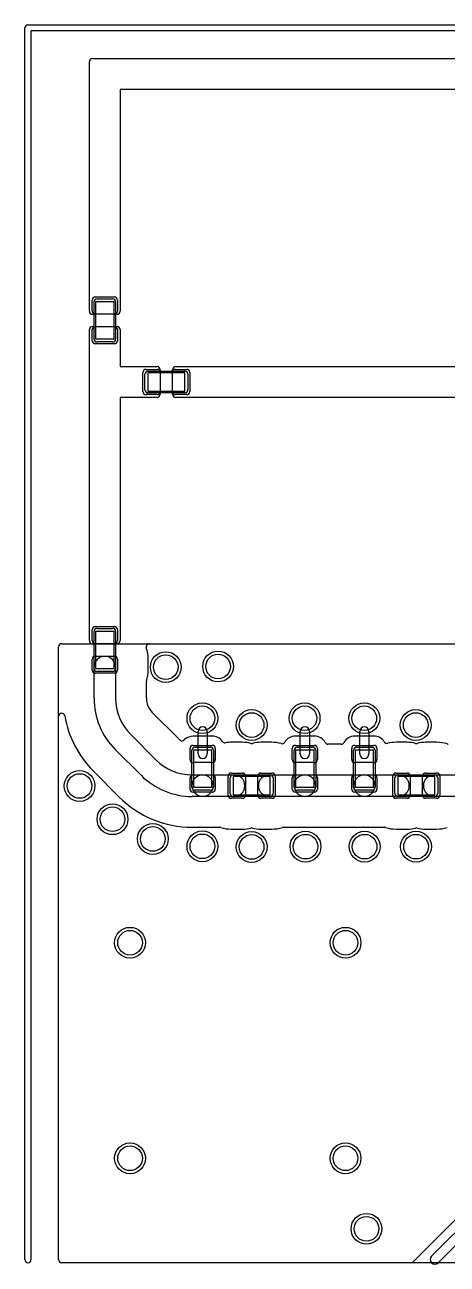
# Model space of a CAD drawing. Extents: x -0.1 to 20.1, y 179.9 to 200.1.
# Drawn here: x -0.05 to 6.81, y 179.93 to 200.05 of the extents above; entities that cross this region are included whole.
import ezdxf

# ---------------------------------------------------------------- set-up
doc = ezdxf.new("R2010")
doc.units = 0
for name, color, linetype in [('L1-Copper', 7, 'CONTINUOUS'), ('L2-Copper', 7, 'CONTINUOUS'), ('L3-Copper', 7, 'CONTINUOUS'), ('L4-Copper', 7, 'CONTINUOUS'), ('PartsFrame-A', 7, 'CONTINUOUS'), ('PCBoutline', 7, 'CONTINUOUS'), ('Resist-A', 7, 'CONTINUOUS'), ('Resist-B', 7, 'CONTINUOUS')]:
    doc.layers.add(name, color=color, linetype=linetype)

msp = doc.modelspace()

# ---------------------------------------------------------------- linework, layer by layer
at = {"layer": 'L1-Copper'}
for p, q in [((1, 195.39997), (1, 199.45003)), ((1.04997, 199.5), (8.45003, 199.5)), ((8, 199), (1.5, 199)), ((1.5, 199), (1.5, 195.39997)), ((1.095, 195.63), (1.405, 195.63)), ((1.045, 195.4), (1.045, 195.58)), ((1.455, 195.58), (1.455, 195.4)), ((1.45003, 195.35), (1.04997, 195.35)), ((1.405, 195.35), (1.095, 195.35)), ((1, 190.04997), (1, 195.10003)), ((1.045, 194.92), (1.045, 195.1)), ((1.04997, 195.15), (1.45003, 195.15)), ((1.095, 195.15), (1.405, 195.15)), ((1.455, 195.1), (1.455, 194.92)), ((1.5, 195.10003), (1.5, 194.5)), ((1.405, 194.87), (1.095, 194.87)), ((1.5, 194.5), (2.10003, 194.5)), ((1.92, 194.455), (2.1, 194.455)), ((2.15, 194.45003), (2.15, 194.04997)), ((2.35, 194.04997), (2.35, 194.45003)), ((2.39997, 194.5), (6.95003, 194.5)), ((2.4, 194.455), (2.58, 194.455)), ((1.87, 194.095), (1.87, 194.405)), ((2.15, 194.405), (2.15, 194.095)), ((2.35, 194.095), (2.35, 194.405)), ((2.63, 194.405), (2.63, 194.095)), ((2.1, 194.045), (1.92, 194.045)), ((2.58, 194.045), (2.4, 194.045)), ((2.10003, 194), (1.5, 194)), ((1.5, 194), (1.5, 190.04997)), ((6.95003, 194), (2.39997, 194)), ((1.045, 190.05), (1.045, 190.23)), ((1.095, 190.28), (1.405, 190.28)), ((1.455, 190.23), (1.455, 190.05)), ((1.45003, 190), (1.04997, 190)), ((1.405, 190), (1.095, 190)), ((1.9707, 190), (20, 190)), ((1.095, 189.8), (1.405, 189.8)), ((1.045, 189.57), (1.045, 189.75)), ((1.075, 189.11421), (1.075, 189.62)), ((1.425, 189.62), (1.425, 189.11421)), ((1.455, 189.75), (1.455, 189.57)), ((1.955, 189.57), (1.955, 189.75)), ((1.405, 189.52), (1.095, 189.52)), ((1.925, 189.11421), (1.925, 189.38266)), ((0.50004, 180), (0.50004, 188.8217)), ((2.43887, 188.46573), (2.02016, 188.88442)), ((2.765, 188.21), (2.765, 188.57504)), ((2.915, 188.57504), (2.915, 188.21)), ((4.425, 188.21), (4.425, 188.57504)), ((4.575, 188.57504), (4.575, 188.21)), ((5.39, 188.21), (5.39, 188.57504)), ((5.54, 188.57504), (5.54, 188.21)), ((1.66663, 188.53085), (2.08586, 188.11164)), ((2.995, 188.50004), (2.685, 188.50004)), ((3.485, 188.4), (3.305, 188.4)), ((3.965, 188.4), (3.785, 188.4)), ((4.655, 188.50004), (4.345, 188.50004)), ((5.09066, 188.37), (4.87434, 188.37)), ((5.62, 188.50004), (5.31, 188.50004)), ((6.16, 188.4), (5.98, 188.4)), ((6.64, 188.4), (6.46, 188.4)), ((1.83837, 187.86415), (1.41914, 188.28337)), ((2.635, 188.12), (2.635, 188.3)), ((2.685, 188.35), (2.995, 188.35)), ((3.045, 188.3), (3.045, 188.12)), ((4.295, 188.12), (4.295, 188.3)), ((4.345, 188.35), (4.655, 188.35)), ((4.705, 188.3), (4.705, 188.12)), ((5.26, 188.12), (5.26, 188.3)), ((5.31, 188.35), (5.62, 188.35)), ((5.67, 188.3), (5.67, 188.12)), ((2.995, 188.07), (2.685, 188.07)), ((4.655, 188.07), (4.345, 188.07)), ((5.62, 188.07), (5.31, 188.07)), ((1.06559, 187.92981), (1.48484, 187.51058)), ((2.635, 187.64), (2.635, 187.82)), ((2.66921, 187.87), (2.84, 187.87)), ((2.685, 187.87), (2.995, 187.87)), ((2.84, 187.87), (3.35, 187.87)), ((3.045, 187.82), (3.045, 187.64)), ((3.255, 187.54), (3.255, 187.85)), ((3.305, 187.9), (3.485, 187.9)), ((3.535, 187.85), (3.535, 187.54)), ((3.735, 187.54), (3.735, 187.85)), ((3.785, 187.9), (3.965, 187.9)), ((3.92, 187.87), (4.5, 187.87)), ((4.015, 187.85), (4.015, 187.54)), ((4.295, 187.64), (4.295, 187.82)), ((4.345, 187.87), (4.655, 187.87)), ((4.5, 187.87), (5.465, 187.87)), ((4.705, 187.82), (4.705, 187.64)), ((5.26, 187.64), (5.26, 187.82)), ((5.31, 187.87), (5.62, 187.87)), ((5.465, 187.87), (6.02, 187.87)), ((5.67, 187.82), (5.67, 187.64)), ((5.93, 187.54), (5.93, 187.85)), ((5.98, 187.9), (6.16, 187.9)), ((6.21, 187.85), (6.21, 187.54)), ((6.41, 187.54), (6.41, 187.85)), ((6.46, 187.9), (6.64, 187.9)), ((6.6, 187.87), (7.265, 187.87)), ((6.69, 187.85), (6.69, 187.54)), ((2.995, 187.59), (2.685, 187.59)), ((4.655, 187.59), (4.345, 187.59)), ((5.62, 187.59), (5.31, 187.59)), ((2.84, 187.52), (2.66921, 187.52)), ((3.35, 187.52), (2.84, 187.52)), ((3.485, 187.49), (3.305, 187.49)), ((3.965, 187.49), (3.785, 187.49)), ((4.5, 187.52), (3.92, 187.52)), ((5.465, 187.52), (4.5, 187.52)), ((6.02, 187.52), (5.465, 187.52)), ((6.16, 187.49), (5.98, 187.49)), ((6.64, 187.49), (6.46, 187.49)), ((7.265, 187.52), (6.6, 187.52)), ((2.6692, 187.02), (3.11766, 187.02)), ((3.305, 186.99), (3.485, 186.99)), ((3.785, 186.99), (3.965, 186.99)), ((4.15235, 187.02), (5.79266, 187.02)), ((5.98, 186.99), (6.16, 186.99)), ((6.46, 186.99), (6.64, 186.99)), ((17.21404, 179.95003), (0.55001, 179.95003))]:
    msp.add_line(p, q, dxfattribs=at)
for centre in [(2.24, 189.62), (3.09, 189.63), (2.835, 188.79), (4.495, 188.79), (5.465, 188.79), (3.635, 188.68), (6.3, 188.68), (0.84, 187.69), (1.375, 187.15), (2.03, 186.83), (2.835, 186.71), (3.635, 186.7), (4.51, 186.705), (5.47, 186.705), (6.305, 186.705), (1.66, 185.145), (5.16, 185.145), (1.66, 181.645), (5.16, 181.645), (5.5, 180.5)]:
    msp.add_circle(centre, 0.25, dxfattribs=at)
for centre, radius, start, end in [((1.04997, 199.45003), 0.04997, 90, 180), ((1.095, 195.58), 0.05, 90, 180), ((1.405, 195.58), 0.05, 0, 90), ((1.04997, 195.39997), 0.04997, 180, -90), ((1.095, 195.4), 0.05, 180, -90), ((1.405, 195.4), 0.05, -90, 0), ((1.45003, 195.39997), 0.04997, -90, 0), ((1.04997, 195.10003), 0.04997, 90, 180), ((1.095, 195.1), 0.05, 90, 180), ((1.405, 195.1), 0.05, 0, 90), ((1.45003, 195.10003), 0.04997, 0, 90), ((1.095, 194.92), 0.05, 180, -90), ((1.405, 194.92), 0.05, -90, 0), ((1.92, 194.405), 0.05, 90, 180), ((2.1, 194.405), 0.05, 0, 90), ((2.10003, 194.45003), 0.04997, 0, 90), ((2.39997, 194.45003), 0.04997, 90, 180), ((2.4, 194.405), 0.05, 90, 180), ((2.58, 194.405), 0.05, 0, 90), ((1.92, 194.095), 0.05, 180, -90), ((2.1, 194.095), 0.05, -90, 0), ((2.10003, 194.04997), 0.04997, -90, 0), ((2.4, 194.095), 0.05, 180, -90), ((2.39997, 194.04997), 0.04997, 180, -90), ((2.58, 194.095), 0.05, -90, 0), ((1.095, 190.23), 0.05, 90, 180), ((1.405, 190.23), 0.05, 0, 90), ((1.04997, 190.04997), 0.04997, 180, -90), ((1.095, 190.05), 0.05, 180, -90), ((1.405, 190.05), 0.05, -90, 0), ((1.45003, 190.04997), 0.04997, -90, 0), ((1.9707, 189.94999), 0.05001, 90, 180), ((1.095, 189.75), 0.05, 90, 180), ((1.25, 189.62), 0.175, 0, 180), ((1.405, 189.75), 0.05, 0, 90), ((1.97066, 189.94999), 0.04997, 180, -160.524347), ((1.405, 189.75), 0.55, 0, 19.470719), ((1.095, 189.57), 0.05, 180, -90), ((1.405, 189.57), 0.05, -90, 0), ((1.97497, 189.38266), 0.04997, 161.807997, 180), ((1.405, 189.57), 0.55, -18.195125, 0), ((2.25, 189.11421), 1.175, 180, -135.00069), ((2.25, 189.11421), 0.825, 180, -135.000491), ((2.25001, 189.11421), 0.32501, 180, -135.007479), ((0.55001, 188.8217), 0.04997, 9.758251, 180), ((2.25, 189.1142), 1.675, -170.237156, -135.026364), ((2.84, 188.57504), 0.075, 0, 180), ((4.5, 188.57504), 0.075, 0, 180), ((5.465, 188.57504), 0.075, 0, 180), ((2.4742, 188.50106), 0.04997, -135, -134.124333), ((2.47474, 188.50053), 0.04997, -134.991892, -134.635167), ((2.66922, 188.695), 0.325, -134.94515, -126.535991), ((2.50549, 188.47402), 0.04997, -126.537386, -44.10812), ((2.685, 188.3), 0.20004, 90, 135.88913), ((2.995, 188.3), 0.20004, 34.321621, 90), ((3.20148, 188.44097), 0.04997, -145.67394, -80.066413), ((3.305, 187.85), 0.55, 90, 99.935866), ((3.485, 187.85), 0.55, 75.522613, 90), ((3.635, 188.43095), 0.05, -104.478169, -75.521831), ((3.785, 187.85), 0.55, 90, 104.477387), ((3.965, 187.85), 0.55, 74.07478, 90), ((4.12962, 188.42694), 0.04997, -105.92492, -30.511472), ((4.345, 188.3), 0.20004, 90, 149.485224), ((4.655, 188.3), 0.20004, 28.676523, 90), ((4.87434, 188.41997), 0.04997, -151.321824, -90), ((5.09066, 188.41997), 0.04997, -90, -28.678176), ((5.31, 188.3), 0.20004, 90, 151.323477), ((5.62, 188.3), 0.20004, 31.756117, 90), ((5.83258, 188.43158), 0.04997, -148.24377, -75.774662), ((5.98, 187.85), 0.55, 90, 104.223717), ((6.16, 187.85), 0.55, 75.522613, 90), ((6.31, 188.43095), 0.05, -104.478169, -75.521831), ((6.46, 187.85), 0.55, 90, 104.477387), ((6.64, 187.85), 0.55, 71.804875, 90), ((6.82734, 188.41997), 0.04997, -108.192003, -90), ((2.685, 188.3), 0.05, 90, 180), ((2.84, 188.21), 0.075, 180, 0), ((2.995, 188.3), 0.05, 0, 90), ((4.345, 188.3), 0.05, 90, 180), ((4.5, 188.21), 0.075, 180, 0), ((4.655, 188.3), 0.05, 0, 90), ((5.31, 188.3), 0.05, 90, 180), ((5.465, 188.21), 0.075, 180, 0), ((5.62, 188.3), 0.05, 0, 90), ((2.66922, 188.695), 0.825, -135, -90.000694), ((2.685, 188.12), 0.05, 180, -90), ((2.995, 188.12), 0.05, -90, 0), ((4.345, 188.12), 0.05, 180, -90), ((4.655, 188.12), 0.05, -90, 0), ((5.31, 188.12), 0.05, 180, -90), ((5.62, 188.12), 0.05, -90, 0), ((1.03026, 187.89447), 0.04997, 45.008108, 45.875667), ((2.66922, 188.695), 1.175, -135, -90.000488), ((2.685, 187.82), 0.05, 90, 180), ((2.84, 187.695), 0.175, 90, -90), ((2.84, 187.695), 0.175, -90, 90), ((2.995, 187.82), 0.05, 0, 90), ((3.305, 187.85), 0.05, 90, 180), ((3.35, 187.695), 0.175, -90, 90), ((3.485, 187.85), 0.05, 0, 90), ((3.785, 187.85), 0.05, 90, 180), ((3.92, 187.695), 0.175, 90, -90), ((3.965, 187.85), 0.05, 0, 90), ((4.345, 187.82), 0.05, 90, 180), ((4.5, 187.695), 0.175, 90, -90), ((4.5, 187.695), 0.175, -90, 90), ((4.655, 187.82), 0.05, 0, 90), ((5.31, 187.82), 0.05, 90, 180), ((5.465, 187.695), 0.175, 90, -90), ((5.465, 187.695), 0.175, -90, 90), ((5.62, 187.82), 0.05, 0, 90), ((5.98, 187.85), 0.05, 90, 180), ((6.02, 187.695), 0.175, -90, 90), ((6.16, 187.85), 0.05, 0, 90), ((6.46, 187.85), 0.05, 90, 180), ((6.6, 187.695), 0.175, 90, -90), ((6.64, 187.85), 0.05, 0, 90), ((2.685, 187.64), 0.05, 180, -90), ((2.995, 187.64), 0.05, -90, 0), ((4.345, 187.64), 0.05, 180, -90), ((4.655, 187.64), 0.05, -90, 0), ((5.31, 187.64), 0.05, 180, -90), ((5.62, 187.64), 0.05, -90, 0), ((2.66923, 188.695), 1.675, -134.999274, -90.001026), ((3.305, 187.54), 0.05, 180, -90), ((3.485, 187.54), 0.05, -90, 0), ((3.785, 187.54), 0.05, 180, -90), ((3.965, 187.54), 0.05, -90, 0), ((5.98, 187.54), 0.05, 180, -90), ((6.16, 187.54), 0.05, -90, 0), ((6.46, 187.54), 0.05, 180, -90), ((6.64, 187.54), 0.05, -90, 0), ((3.11766, 186.97003), 0.04997, 71.807997, 90), ((3.305, 187.54), 0.55, -108.195125, -90), ((3.485, 187.54), 0.55, -90, -75.522613), ((3.635, 186.95905), 0.05, 75.521831, 104.478169), ((3.785, 187.54), 0.55, -104.477387, -90), ((3.965, 187.54), 0.55, -90, -71.803885), ((4.15235, 186.97003), 0.04997, 90, 108.192003), ((5.79266, 186.97003), 0.04997, 71.807997, 90), ((5.98, 187.54), 0.55, -108.195125, -90), ((6.16, 187.54), 0.55, -90, -75.522613), ((6.31, 186.95905), 0.05, 75.521831, 104.478169), ((6.46, 187.54), 0.55, -104.477387, -90), ((6.64, 187.54), 0.55, -90, -71.803885), ((0.55001, 180), 0.04997, 180, -90)]:
    msp.add_arc(centre, radius, start, end, dxfattribs=at)
at = {"layer": 'L2-Copper'}
for p, q in [((0.55001, 190), (20, 190)), ((0.50004, 180), (0.50004, 189.95003)), ((20, 179.95003), (0.55001, 179.95003))]:
    msp.add_line(p, q, dxfattribs=at)
for centre in [(2.24, 189.62), (3.09, 189.63), (2.835, 188.79), (4.495, 188.79), (5.465, 188.79), (3.635, 188.68), (6.3, 188.68), (0.84, 187.69), (1.375, 187.15), (2.03, 186.83), (2.835, 186.71), (3.635, 186.7), (4.51, 186.705), (5.47, 186.705), (6.305, 186.705), (1.66, 185.145), (5.16, 185.145), (1.66, 181.645), (5.16, 181.645), (5.5, 180.5)]:
    msp.add_circle(centre, 0.25, dxfattribs=at)
for centre, start, end in [((0.55001, 189.95003), 90, 180), ((0.55001, 180), 180, -90)]:
    msp.add_arc(centre, 0.04997, start, end, dxfattribs=at)
at = {"layer": 'L3-Copper'}
for p, q in [((0.55001, 190), (20, 190)), ((0.50004, 180), (0.50004, 189.95003)), ((20, 179.95003), (0.55001, 179.95003))]:
    msp.add_line(p, q, dxfattribs=at)
for centre in [(2.24, 189.62), (3.09, 189.63), (2.835, 188.79), (4.495, 188.79), (5.465, 188.79), (3.635, 188.68), (6.3, 188.68), (0.84, 187.69), (1.375, 187.15), (2.03, 186.83), (2.835, 186.71), (3.635, 186.7), (4.51, 186.705), (5.47, 186.705), (6.305, 186.705), (1.66, 185.145), (5.16, 185.145), (1.66, 181.645), (5.16, 181.645), (5.5, 180.5)]:
    msp.add_circle(centre, 0.25, dxfattribs=at)
for centre, start, end in [((0.55001, 189.95003), 90, 180), ((0.55001, 180), 180, -90)]:
    msp.add_arc(centre, 0.04997, start, end, dxfattribs=at)
at = {"layer": 'L4-Copper'}
for p, q in [((0.55001, 190), (20, 190)), ((0.50004, 180), (0.50004, 189.95003)), ((10.93582, 184.64413), (6.25636, 179.96467)), ((6.55692, 180.05303), (11.04192, 184.53803)), ((11.12602, 184.41), (6.66298, 179.94697)), ((6.22103, 179.95003), (0.55001, 179.95003))]:
    msp.add_line(p, q, dxfattribs=at)
for centre in [(2.24, 189.62), (3.09, 189.63), (2.835, 188.79), (4.495, 188.79), (5.465, 188.79), (3.635, 188.68), (6.3, 188.68), (0.84, 187.69), (1.375, 187.15), (2.03, 186.83), (2.835, 186.71), (3.635, 186.7), (4.51, 186.705), (5.47, 186.705), (6.305, 186.705), (1.66, 185.145), (5.16, 185.145), (1.66, 181.645), (5.16, 181.645), (5.5, 180.5)]:
    msp.add_circle(centre, 0.25, dxfattribs=at)
for centre, radius, start, end in [((0.55001, 189.95003), 0.04997, 90, 180), ((0.55001, 180), 0.04997, 180, -90), ((6.22103, 180), 0.04997, -90, -45), ((6.60995, 180), 0.075, 135, -45)]:
    msp.add_arc(centre, radius, start, end, dxfattribs=at)
at = {"layer": 'PartsFrame-A'}
for p, q in [((1.4, 195.55), (1.1, 195.55)), ((1.1, 195.55), (1.1, 194.95)), ((1.4, 194.95), (1.4, 195.55)), ((1.1, 194.95), (1.4, 194.95)), ((2.55, 194.4), (1.95, 194.4)), ((1.95, 194.4), (1.95, 194.1)), ((2.55, 194.1), (2.55, 194.4)), ((1.95, 194.1), (2.55, 194.1)), ((1.4, 190.2), (1.1, 190.2)), ((1.1, 190.2), (1.1, 189.6)), ((1.4, 189.6), (1.4, 190.2)), ((1.1, 189.6), (1.4, 189.6)), ((2.69, 188.27), (2.69, 187.67)), ((2.99, 188.27), (2.69, 188.27)), ((2.99, 187.67), (2.99, 188.27)), ((4.35, 188.27), (4.35, 187.67)), ((4.65, 188.27), (4.35, 188.27)), ((4.65, 187.67), (4.65, 188.27)), ((5.315, 188.27), (5.315, 187.67)), ((5.615, 188.27), (5.315, 188.27)), ((5.615, 187.67), (5.615, 188.27)), ((3.935, 187.845), (3.335, 187.845)), ((3.335, 187.845), (3.335, 187.545)), ((3.935, 187.545), (3.935, 187.845)), ((6.61, 187.845), (6.01, 187.845)), ((6.01, 187.845), (6.01, 187.545)), ((6.61, 187.545), (6.61, 187.845)), ((2.69, 187.67), (2.99, 187.67)), ((4.35, 187.67), (4.65, 187.67)), ((5.315, 187.67), (5.615, 187.67)), ((3.335, 187.545), (3.935, 187.545)), ((6.01, 187.545), (6.61, 187.545))]:
    msp.add_line(p, q, dxfattribs=at)
at = {"layer": 'PCBoutline'}
for p, q in [((0, 200.05), (20, 200.05)), ((-0.05, 180), (-0.05, 200)), ((20, 199.95), (0.05, 199.95)), ((0.05, 199.95), (0.05, 180))]:
    msp.add_line(p, q, dxfattribs=at)
for centre, start, end in [((0, 200), 90, 180), ((0, 180), 180, 0)]:
    msp.add_arc(centre, 0.05, start, end, dxfattribs=at)
at = {"layer": 'Resist-A'}
for p, q in [((1.075, 194.95), (1.075, 195.55)), ((1.125, 195.6), (1.375, 195.6)), ((1.425, 195.55), (1.425, 194.95)), ((1.375, 194.9), (1.125, 194.9)), ((1.95, 194.425), (2.55, 194.425)), ((1.9, 194.125), (1.9, 194.375)), ((2.6, 194.375), (2.6, 194.125)), ((2.55, 194.075), (1.95, 194.075)), ((1.075, 189.6), (1.075, 190.2)), ((1.125, 190.25), (1.375, 190.25)), ((1.425, 190.2), (1.425, 189.6)), ((1.375, 189.55), (1.125, 189.55)), ((2.665, 187.67), (2.665, 188.27)), ((2.715, 188.32), (2.965, 188.32)), ((3.015, 188.27), (3.015, 187.67)), ((4.325, 187.67), (4.325, 188.27)), ((4.375, 188.32), (4.625, 188.32)), ((4.675, 188.27), (4.675, 187.67)), ((5.29, 187.67), (5.29, 188.27)), ((5.34, 188.32), (5.59, 188.32)), ((5.64, 188.27), (5.64, 187.67)), ((3.285, 187.57), (3.285, 187.82)), ((3.335, 187.87), (3.935, 187.87)), ((3.985, 187.82), (3.985, 187.57)), ((5.96, 187.57), (5.96, 187.82)), ((6.01, 187.87), (6.61, 187.87)), ((6.66, 187.82), (6.66, 187.57)), ((2.965, 187.62), (2.715, 187.62)), ((4.625, 187.62), (4.375, 187.62)), ((5.59, 187.62), (5.34, 187.62)), ((3.935, 187.52), (3.335, 187.52)), ((6.61, 187.52), (6.01, 187.52))]:
    msp.add_line(p, q, dxfattribs=at)
for centre in [(2.24, 189.62), (3.09, 189.63), (2.835, 188.79), (4.495, 188.79), (5.465, 188.79), (3.635, 188.68), (6.3, 188.68), (0.84, 187.69), (1.375, 187.15), (2.03, 186.83), (2.835, 186.71), (3.635, 186.7), (4.51, 186.705), (5.47, 186.705), (6.305, 186.705), (1.66, 185.145), (5.16, 185.145), (1.66, 181.645), (5.16, 181.645), (5.5, 180.5)]:
    msp.add_circle(centre, 0.2, dxfattribs=at)
for centre, start, end in [((1.125, 195.55), 90, 180), ((1.375, 195.55), 0, 90), ((1.125, 194.95), 180, -90), ((1.375, 194.95), -90, 0), ((1.95, 194.375), 90, 180), ((2.55, 194.375), 0, 90), ((1.95, 194.125), 180, -90), ((2.55, 194.125), -90, 0), ((1.125, 190.2), 90, 180), ((1.375, 190.2), 0, 90), ((1.125, 189.6), 180, -90), ((1.375, 189.6), -90, 0), ((2.715, 188.27), 90, 180), ((2.965, 188.27), 0, 90), ((4.375, 188.27), 90, 180), ((4.625, 188.27), 0, 90), ((5.34, 188.27), 90, 180), ((5.59, 188.27), 0, 90), ((3.335, 187.82), 90, 180), ((3.935, 187.82), 0, 90), ((6.01, 187.82), 90, 180), ((6.61, 187.82), 0, 90), ((2.715, 187.67), 180, -90), ((2.965, 187.67), -90, 0), ((3.335, 187.57), 180, -90), ((3.935, 187.57), -90, 0), ((4.375, 187.67), 180, -90), ((4.625, 187.67), -90, 0), ((5.34, 187.67), 180, -90), ((5.59, 187.67), -90, 0), ((6.01, 187.57), 180, -90), ((6.61, 187.57), -90, 0)]:
    msp.add_arc(centre, 0.05, start, end, dxfattribs=at)
at = {"layer": 'Resist-B'}
for centre in [(2.24, 189.62), (3.09, 189.63), (2.835, 188.79), (4.495, 188.79), (5.465, 188.79), (3.635, 188.68), (6.3, 188.68), (0.84, 187.69), (1.375, 187.15), (2.03, 186.83), (2.835, 186.71), (3.635, 186.7), (4.51, 186.705), (5.47, 186.705), (6.305, 186.705), (1.66, 185.145), (5.16, 185.145), (1.66, 181.645), (5.16, 181.645), (5.5, 180.5)]:
    msp.add_circle(centre, 0.2, dxfattribs=at)

doc.saveas('drawing.dxf')
